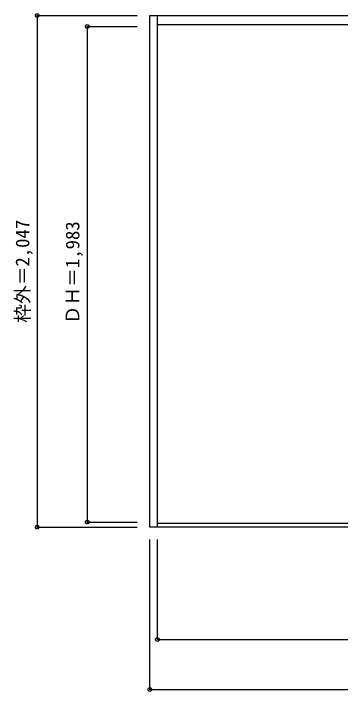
# Model space of a CAD drawing. Units: millimetres, scale not verified. Extents: x -2154 to 1632, y -1664 to 1048.
# Drawn here: x -2154 to -848, y -1664 to 1048 of the extents above; entities that cross this region are included whole.
import ezdxf
from ezdxf.enums import TextEntityAlignment as Align

# ---------------------------------------------------------------- set-up
doc = ezdxf.new("R2010")
doc.units = ezdxf.units.MM
doc.header["$LTSCALE"] = 30
doc.header["$PDMODE"] = 32
doc.header["$PDSIZE"] = 15
doc.linetypes.add('DASHED1', pattern=[1.8, 1.2, -0.6])
doc.layers.add('0-0', color=4, linetype='DASHED1')
doc.layers.add('0-1_寸法', color=7, linetype='Continuous')
doc.styles.add('ＭＳ ゴシック', font='')
doc.styles.get('ＭＳ ゴシック').set_extended_font_data('MS Gothic')

msp = doc.modelspace()

# ---------------------------------------------------------------- linework, layer by layer
at = {"layer": '0-0', "color": 3, "linetype": 'Continuous'}
for p, q in [((-1609.57, 1040.77), (1624.43, 1040.77)), ((-1609.57, -1006.23), (-1609.57, 1040.77)), ((-1579.57, -1006.23), (-1579.57, 1040.77)), ((-1579.57, 1004.77), (1594.43, 1004.77)), ((1594.43, -991.23), (-1579.57, -991.23)), ((1624.43, -1006.23), (-1609.57, -1006.23))]:
    msp.add_line(p, q, dxfattribs=at)
at = {"layer": '0-1_寸法', "color": 4}
for p, q in [((-2059.57, 1040.77), (-1659.57, 1040.77)), ((-1859.57, 996.77), (-1859.57, -986.23)), ((-1859.57, 996.77), (-1659.57, 996.77)), ((-1859.57, -986.23), (-1659.57, -986.23)), ((-1609.57, -1656.23), (-1609.57, -1056.23)), ((-1579.57, -1456.23), (-1579.57, -1056.23))]:
    msp.add_line(p, q, dxfattribs=at)
for points in [[(-2059.57, 1040.77), (-2059.57, -1006.23), (-1659.57, -1006.23)], [(-1609.57, -1656.23), (1624.43, -1656.23), (1624.43, -1056.23)], [(-1579.57, -1456.23), (1594.43, -1456.23), (1594.43, -1056.23)]]:
    msp.add_lwpolyline(points, dxfattribs=at)
at = {"layer": '0-1_寸法'}
for p in [(-2059.57, 1040.77), (-1859.57, 996.77), (-2059.57, -1006.23), (-1859.57, -986.23), (-1579.57, -1456.23), (-1609.57, -1656.23)]:
    msp.add_point(p, dxfattribs=at)

# ---------------------------------------------------------------- texts
at = {"layer": '0-1_寸法', "style": 'ＭＳ ゴシック'}
for s, p in [('枠外＝2,047', (-2074.57, -188.98)), ('ＤＨ＝1,983', (-1874.57, -194.98))]:
    msp.add_text(s, height=54.99, rotation=90, dxfattribs=at).set_placement(p, align=Align.BOTTOM_LEFT)

doc.saveas('drawing.dxf')
